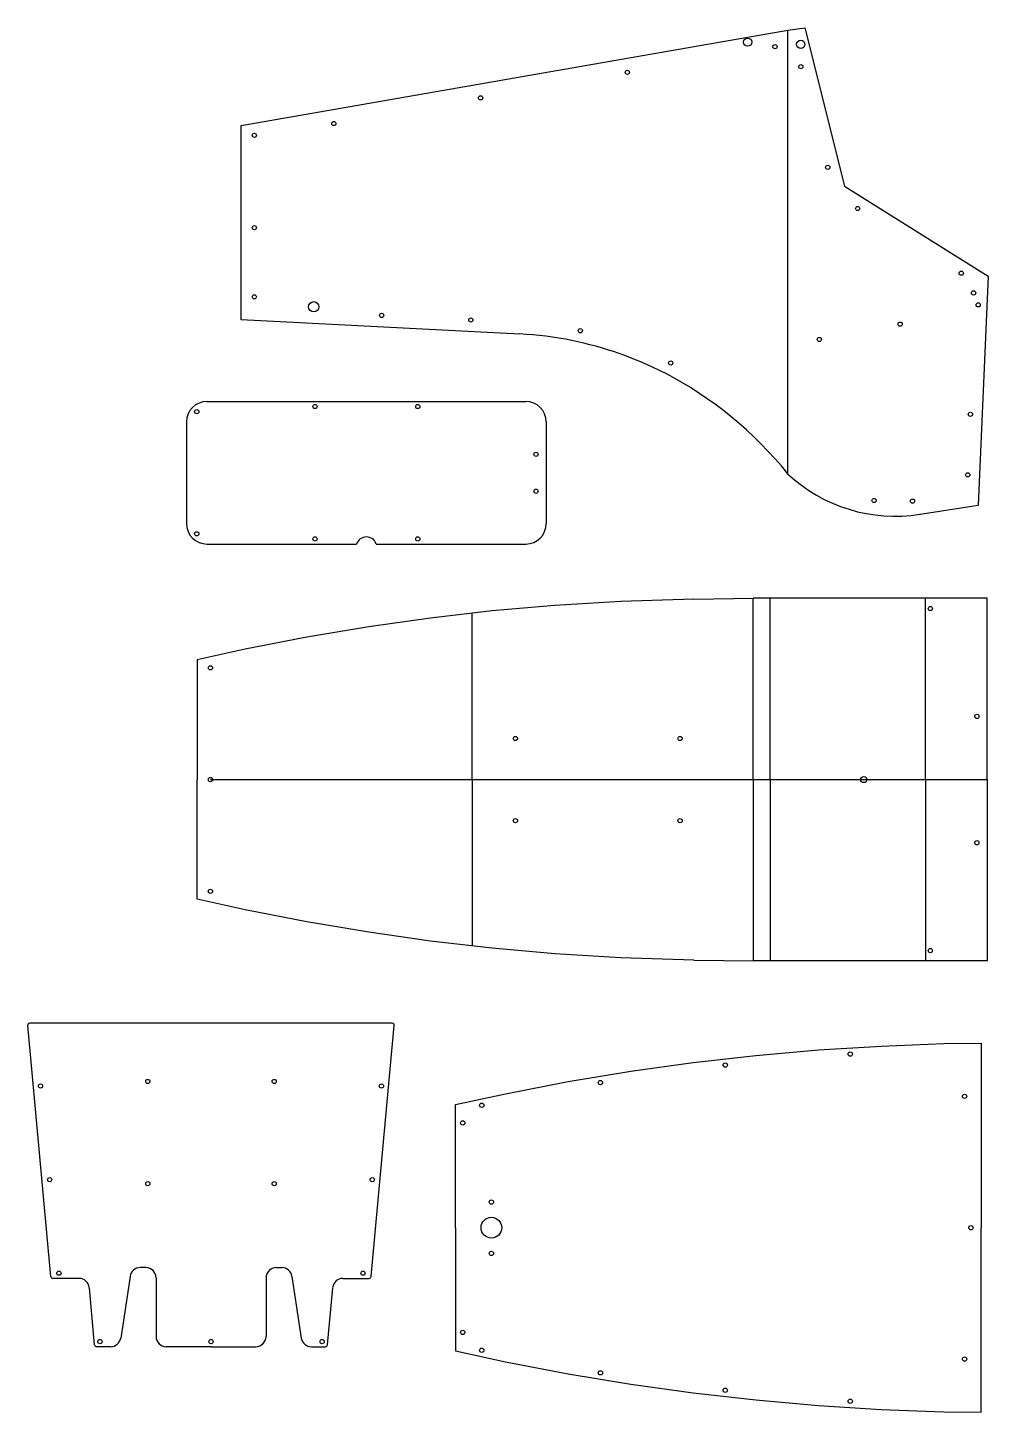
# Model space of a CAD drawing. Extents: x 233 to 1168, y -52 to 1296.
import ezdxf

# ---------------------------------------------------------------- set-up
doc = ezdxf.new("R2010")
doc.units = 0
doc.header["$MEASUREMENT"] = 0
for name, color, linetype in [('Coffre', 2, 'CONTINUOUS'), ('Epure', 16, 'CONTINUOUS'), ('Flan', 2, 'CONTINUOUS'), ('Fond', 2, 'CONTINUOUS'), ('Plaques', 2, 'CONTINUOUS'), ('Porte', 2, 'CONTINUOUS')]:
    doc.layers.add(name, color=color, linetype=linetype)

msp = doc.modelspace()

# ---------------------------------------------------------------- linework, layer by layer
at = {"layer": 'Coffre'}
for centre in [(1056.6, 835.6), (1094, 835)]:
    msp.add_circle(centre, 2.05, dxfattribs=at)
msp.add_arc((562.6, 790.2), 10, 17.4576, 162.5424, dxfattribs=at)
at = {"layer": 'Epure'}
for p, q in [((972.6, 861.7), (972.6, 1293.4)), ((938.9, 563.9), (938.9, 740.4)), ((955.5, 563.9), (955.5, 740.4)), ((1106.5, 563.9), (1106.5, 740.4)), ((665.4, 563.9), (665.4, 725.9)), ((410.8, 563.9), (1166.6, 563.9)), ((665.4, 563.9), (665.4, 402)), ((938.9, 563.9), (938.9, 387.4)), ((955.5, 563.9), (955.5, 387.4)), ((1106.5, 563.9), (1106.5, 387.4))]:
    msp.add_line(p, q, dxfattribs=at)
at = {"layer": 'Flan'}
for p, q in [((972.6, 1293.4), (989.3, 1295.9)), ((989.3, 1295.9), (1027.9, 1141.5)), ((440.6, 1200.6), (972.6, 1293.4)), ((440.6, 1011.6), (440.6, 1200.6)), ((1027.9, 1141.5), (1167.7, 1054.1)), ((1167.7, 1054.1), (1158, 831.1)), ((711.8, 997.7), (440.6, 1011.6)), ((1101.4, 822.2), (1158, 831.1))]:
    msp.add_line(p, q, dxfattribs=at)
for centre, radius in [((933.5, 1281.8), 4), ((985.2, 1279.7), 4.05), ((960.1, 1277.5), 2.05), ((816.5, 1252.5), 2.05), ((985.3, 1258), 2.05), ((673.7, 1227.6), 2.05), ((530.9, 1202.6), 2.05), ((453.6, 1191.1), 2.05), ((1011.5, 1160), 2.05), ((1040.6, 1119.9), 2.05), ((453.6, 1101.2), 2.05), ((1141.4, 1056.9), 2.05), ((1153.4, 1037.7), 2.05), ((453.6, 1033.9, -605.5), 2.05), ((511.3, 1024.2), 5), ((1157.9, 1026.1), 2.05), ((577.4, 1015.8), 2.05), ((664.2, 1011.3), 2.05), ((770.7, 1000.9, -605.5), 2.05), ((1081.9, 1007.3), 2.05), ((1003.3, 992.4), 2.05), ((858.7, 969.5), 2.05), ((1150.3, 919.5), 2.05), ((1147.7, 860.6), 2.05)]:
    msp.add_circle(centre, radius, dxfattribs=at)
for centre, radius, start, end in [((693.7, 647.6), 350.6, 78.6876, 87.0517), ((694.2, 649.9), 348.1, 62.967, 78.6876), ((674.4, 620.1), 383.8, 39.0144, 62.358), ((1077.2, 973.8), 153.5, 226.9337, 279)]:
    msp.add_arc(centre, radius, start, end, dxfattribs=at)
at = {"layer": 'Fond'}
for p, q in [((684.9, 728.1), (624.9, 721.2)), ((745.9, 733.5), (684.9, 728.1)), ((810.1, 737.4), (745.9, 733.5)), ((881.2, 739.7), (810.1, 737.4)), ((881.2, 739.7), (938.9, 740.4)), ((1106.5, 740.4), (938.9, 740.4)), ((1166.6, 740.4), (1106.5, 740.4)), ((1166.6, 563.9), (1166.6, 740.4)), ((624.9, 721.2), (564.8, 712.6)), ((504.7, 702.5), (444.7, 690.8)), ((564.8, 712.6), (504.7, 702.5)), ((444.7, 690.8), (397.8, 680.4)), ((397.8, 680.4), (397.8, 563.9)), ((397.8, 447.5), (397.8, 563.9)), ((1166.6, 563.9), (1166.6, 387.4)), ((444.7, 437.1), (397.8, 447.5)), ((504.7, 425.3), (444.7, 437.1)), ((564.8, 415.2), (504.7, 425.3)), ((624.9, 406.7), (564.8, 415.2)), ((684.9, 399.7), (624.9, 406.7)), ((745.9, 394.4), (684.9, 399.7)), ((810.1, 390.5), (745.9, 394.4)), ((881.2, 388.2), (810.1, 390.5)), ((881.2, 388.2), (938.9, 387.4)), ((1106.5, 387.4), (938.9, 387.4)), ((1166.6, 387.4), (1106.5, 387.4))]:
    msp.add_line(p, q, dxfattribs=at)
for centre, radius in [((1111.3, 730.4), 2.05), ((410.8, 672.7), 2.05), ((1156.6, 625.4), 2.05), ((707.6, 603.9), 2.05), ((867.8, 603.9), 2.05), ((1046.6, 563.9), 3), ((410.8, 563.9), 2.05), ((707.6, 523.9), 2.05), ((867.8, 523.9), 2.05), ((1156.6, 502.4), 2.05), ((410.8, 455.1), 2.05), ((1111.3, 397.4), 2.05)]:
    msp.add_circle(centre, radius, dxfattribs=at)
at = {"layer": 'Plaques'}
for p, q in [((407.5, 932.1), (717.6, 932.1)), ((387.5, 912.1), (387.5, 813.2)), ((737.6, 912.1), (737.6, 813.2)), ((407.5, 793.2), (553, 793.2)), ((572.1, 793.2), (717.6, 793.2)), ((255.5, 80.1), (233, 324.4)), ((587.7, 326.6), (235, 326.6)), ((567.2, 80.1), (589.7, 324.4)), ((347.9, 88.7), (342.5, 88.7)), ((474.9, 88.7), (480.3, 88.7)), ((283, 78.3), (257.5, 78.3)), ((298.1, 13.5), (293, 69.2)), ((332.6, 80.2), (323.5, 20.2)), ((357.9, 78.7), (357.9, 21.7)), ((464.9, 78.7), (464.9, 21.7)), ((490.1, 80.2), (499.2, 20.2)), ((524.6, 13.5), (529.8, 69.2)), ((539.7, 78.3), (565.2, 78.3)), ((313.6, 11.7), (300.1, 11.7)), ((411.4, 11.7), (367.9, 11.7)), ((411.4, 11.7), (454.9, 11.7)), ((509.1, 11.7), (522.7, 11.7))]:
    msp.add_line(p, q, dxfattribs=at)
for centre in [(397.5, 922.1), (512.6, 927.1), (612.6, 927.1), (727.6, 880.6), (727.6, 844.6), (397.5, 803.2), (512.6, 798.2), (612.6, 798.2), (349.9, 270), (472.9, 270), (245.5, 265.6), (577.2, 265.6), (254.4, 174.4), (568.3, 174.4), (349.9, 170.5), (472.9, 170.5), (263.4, 83.3), (559.3, 83.3), (303.3, 16.7), (411.4, 16.7), (519.5, 16.7)]:
    msp.add_circle(centre, 2.05, dxfattribs=at)
for centre, radius, start, end in [((407.5, 912.1), 20, 90, 180), ((717.6, 912.1), 20, 0, 90), ((407.5, 813.2), 20, 180, 270), ((717.6, 813.2), 20, 270, 360), ((235, 324.6), 2, 90, 185.5614), ((587.7, 324.6), 2, 354.4386, 90), ((342.5, 78.7), 10, 90, 171.407), ((347.9, 78.7), 10, 0, 90), ((474.9, 78.7), 10, 90, 180), ((480.3, 78.7), 10, 8.593, 90), ((257.5, 80.3), 2, 185.2622, 270), ((283, 68.3), 10, 5.2622, 90), ((539.7, 68.3), 10, 90, 174.7378), ((565.2, 80.3), 2, 270, 354.7378), ((300.1, 13.7), 2, 185.5975, 270), ((313.6, 21.7), 10, 270, 351.407), ((367.9, 21.7), 10, 180, 270), ((454.9, 21.7), 10, 270, 360), ((509.1, 21.7), 10, 188.593, 270), ((522.7, 13.7), 2, 270, 354.4025)]:
    msp.add_arc(centre, radius, start, end, dxfattribs=at)
at = {"layer": 'Porte'}
for p, q in [((941.6, 295.3), (1002.6, 300.7)), ((1002.6, 300.7), (1063.5, 304.5)), ((1063.5, 304.5), (1124.4, 306.8)), ((1124.4, 306.8), (1160.8, 307.3)), ((1160.8, 307.3), (1160.8, 127.6)), ((819.8, 279.9), (880.7, 288.4)), ((880.7, 288.4), (941.6, 295.3)), ((697.9, 258), (758.8, 269.8)), ((758.8, 269.8), (819.8, 279.9)), ((649.2, 247.4), (697.9, 258)), ((649.2, 127.6), (649.2, 247.4)), ((649.2, 127.6), (649.2, 7.8)), ((1160.8, -52.1), (1160.8, 127.6)), ((649.2, 7.8), (697.9, -2.9)), ((697.9, -2.9), (758.8, -14.6)), ((758.8, -14.6), (819.8, -24.7)), ((819.8, -24.7), (880.7, -33.2)), ((880.7, -33.2), (941.6, -40.1)), ((941.6, -40.1), (1002.6, -45.5)), ((1002.6, -45.5), (1063.5, -49.3)), ((1063.5, -49.3), (1124.4, -51.6)), ((1124.4, -51.6), (1160.8, -52.1))]:
    msp.add_line(p, q, dxfattribs=at)
for centre, radius in [((1033.4, 296.6), 2.1), ((911.8, 285.9), 2.1), ((790.3, 268.9), 2.1), ((1144.7, 255.5), 2.1), ((674.9, 246.8), 2.1), ((656.3, 229.6), 2.1), ((684.2, 152.6), 2.1), ((684.2, 127.6), 10.1), ((1150.8, 127.6), 2.1), ((684.2, 102.6), 2.1), ((656.3, 25.6), 2.1), ((674.9, 8.3), 2.1), ((1144.7, -0.3), 2.1), ((790.3, -13.7), 2.1), ((911.8, -30.7), 2.1), ((1033.4, -41.4), 2.1)]:
    msp.add_circle(centre, radius, dxfattribs=at)

doc.saveas('drawing.dxf')
